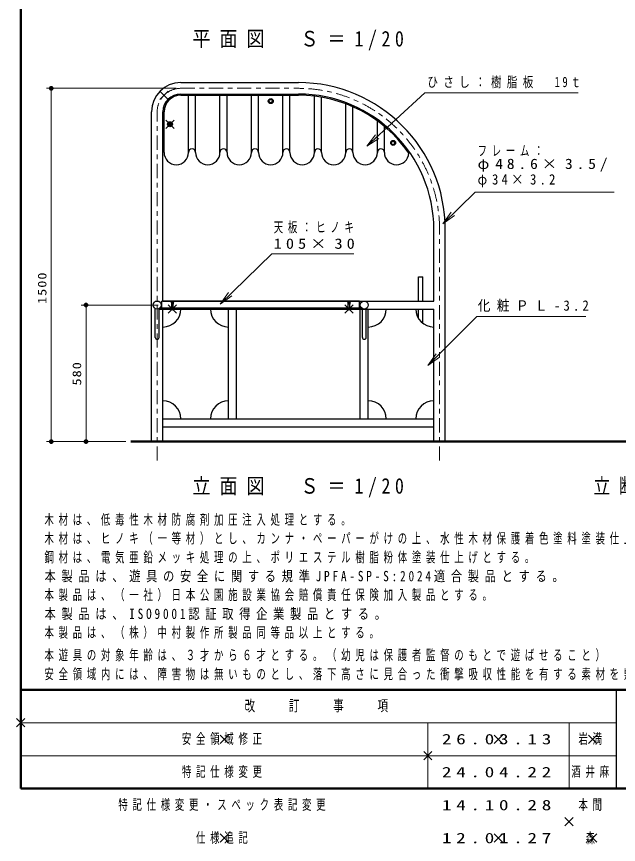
# Model space of a CAD drawing. Units: millimetres at full size, sheet at 1:20. Extents: x -7318 to 0, y -237 to 5140.
# Drawn here: x -7318 to -4760, y -237 to 3278 of the extents above; entities that cross this region are included whole.
import ezdxf
from ezdxf.enums import TextEntityAlignment as Align

# ---------------------------------------------------------------- set-up
doc = ezdxf.new("R2010")
doc.units = ezdxf.units.MM
doc.header["$LTSCALE"] = 20
doc.linetypes.add('USER2', pattern=[6, 3, -1, 1, -1])
doc.layers.add('layer1', color=7, linetype='Continuous', lineweight=25)
doc.styles.add('ＭＳ ゴシック', font='')
doc.styles.get('ＭＳ ゴシック').set_extended_font_data('MS Gothic')

# ---------------------------------------------------------------- blocks, each defined once
blk = doc.blocks.new('x')
at = {"color": 0, "linetype": 'Continuous', "lineweight": -2}
for p, q in [((-0.884, -0.884), (0.884, 0.884)), ((0.884, -0.884), (-0.884, 0.884))]:
    blk.add_line(p, q, dxfattribs=at)
blk = doc.blocks.new('open_arrow')
at = {"color": 0, "linetype": 'Continuous', "lineweight": -2}
blk.add_lwpolyline([(7.5, 1.25), (0, 0), (7.5, -1.25)], dxfattribs=at)
blk = doc.blocks.new('filled_dot')
at = {"color": 0, "linetype": 'Continuous', "lineweight": -2, "const_width": 1.25}
blk.add_lwpolyline([(-0.625, 0, 1), (0.625, 0, 1)], format="xyb", close=True, dxfattribs=at)

msp = doc.modelspace()

# ---------------------------------------------------------------- linework, layer by layer
at = {"layer": 'layer1', "lineweight": 50}
for p, q in [((-7300, 5140), (-7300, 0)), ((-7300, 420), (0, 420)), ((-7300, 0), (0, 0))]:
    msp.add_line(p, q, dxfattribs=at)
at = {"layer": 'layer1', "color": 70}
for p, q in [((-6620.09, 2997.78), (-6120.09, 2997.78)), ((-6620.09, 2949.18), (-6120.09, 2949.18)), ((-6744.39, 1473.48), (-6744.39, 2873.48)), ((-6695.79, 2069.68), (-6695.79, 2873.48)), ((-5495.79, 1473.48), (-5495.79, 2373.48)), ((-6695.79, 2070.48), (-5544.39, 2070.48)), ((-6728.09, 1915.82), (-6728.09, 2038.48)), ((-6712.09, 1915.82), (-6712.09, 2038.48)), ((-6695.79, 1473.48), (-6695.79, 2036.48)), ((-6417.09, 1570.48), (-6417.09, 2036.48)), ((-6383.09, 1570.48), (-6383.09, 2036.48)), ((-5857.09, 1570.48), (-5857.09, 2036.48)), ((-5848.09, 1915.82), (-5848.09, 2038.48)), ((-5832.09, 1915.82), (-5832.09, 2038.48)), ((-5823.09, 1570.48), (-5823.09, 2036.48)), ((-5544.39, 1473.48), (-5544.39, 2036.48)), ((-6695.79, 1570.48), (-5544.39, 1570.48)), ((-6695.79, 1536.48), (-5544.39, 1536.48))]:
    msp.add_line(p, q, dxfattribs=at)
at = {"layer": 'layer1', "lineweight": 13}
for p, q in [((-6640.09, 2973.48), (-7190.09, 2973.48)), ((-7170.09, 1473.48), (-7170.09, 2973.48)), ((-6715.79, 2053.48), (-7042.51, 2053.48)), ((-7022.51, 1473.48), (-7022.51, 2053.48)), ((-6661.59, 2071.68), (-6663.59, 2071.18)), ((-6663.59, 2071.18), (-6663.59, 2069.68)), ((-6663.59, 2071.18), (-6646.59, 2071.18)), ((-6663.59, 2069.68), (-6646.59, 2069.68)), ((-6661.59, 2071.68), (-6648.59, 2071.68)), ((-6661.46, 2069.18), (-6661.46, 2067.18)), ((-6661.46, 2067.18), (-6659.96, 2065.68)), ((-6659.96, 2065.68), (-6659.89, 2065.68)), ((-6659.59, 2065.38), (-6659.59, 2058.18)), ((-6659.09, 2057.68), (-6659.59, 2058.18)), ((-6659.09, 2057.68), (-6651.09, 2057.68)), ((-6658.09, 2066.68), (-6655.09, 2068.42)), ((-6658.09, 2066.68), (-6658.09, 2057.68)), ((-6657.59, 2066.97), (-6657.59, 2057.68)), ((-6655.09, 2068.42), (-6652.09, 2066.68)), ((-6652.59, 2066.97), (-6652.59, 2057.68)), ((-6652.09, 2066.68), (-6652.09, 2057.68)), ((-6651.09, 2057.68), (-6650.59, 2058.18)), ((-6650.89, 2062.68), (-6650.59, 2062.74)), ((-6650.89, 2062.68), (-6650.89, 2059.68)), ((-6650.89, 2059.68), (-6650.59, 2059.63)), ((-6650.59, 2065.38), (-6650.59, 2062.74)), ((-6650.59, 2059.63), (-6650.59, 2058.18)), ((-6650.29, 2065.68), (-6650.23, 2065.68)), ((-6648.73, 2067.18), (-6650.23, 2065.68)), ((-6648.73, 2069.18), (-6648.73, 2067.18)), ((-6648.59, 2071.68), (-6646.59, 2071.18)), ((-6646.59, 2071.18), (-6646.59, 2069.68)), ((-5911.59, 2071.68), (-5913.59, 2071.18)), ((-5913.59, 2071.18), (-5913.59, 2069.68)), ((-5896.59, 2071.18), (-5913.59, 2071.18)), ((-5896.59, 2069.68), (-5913.59, 2069.68)), ((-5898.59, 2071.68), (-5911.59, 2071.68)), ((-5911.46, 2069.18), (-5911.46, 2067.18)), ((-5911.46, 2067.18), (-5909.96, 2065.68)), ((-5909.89, 2065.68), (-5909.96, 2065.68)), ((-5909.59, 2065.38), (-5909.59, 2062.74)), ((-5909.29, 2062.68), (-5909.59, 2062.74)), ((-5909.29, 2059.68), (-5909.59, 2059.63)), ((-5909.59, 2059.63), (-5909.59, 2058.18)), ((-5909.09, 2057.68), (-5909.59, 2058.18)), ((-5909.29, 2062.68), (-5909.29, 2059.68)), ((-5901.09, 2057.68), (-5909.09, 2057.68)), ((-5905.09, 2068.42), (-5908.09, 2066.68)), ((-5908.09, 2066.68), (-5908.09, 2057.68)), ((-5907.59, 2066.97), (-5907.59, 2057.68)), ((-5902.09, 2066.68), (-5905.09, 2068.42)), ((-5902.59, 2066.97), (-5902.59, 2057.68)), ((-5902.09, 2066.68), (-5902.09, 2057.68)), ((-5901.09, 2057.68), (-5900.59, 2058.18)), ((-5900.59, 2065.38), (-5900.59, 2058.18)), ((-5900.23, 2065.68), (-5900.29, 2065.68)), ((-5898.73, 2067.18), (-5900.23, 2065.68)), ((-5898.73, 2069.18), (-5898.73, 2067.18)), ((-5898.59, 2071.68), (-5896.59, 2071.18)), ((-5896.59, 2071.18), (-5896.59, 2069.68)), ((-6853.79, 1473.48), (-7190.09, 1473.48)), ((-6890.09, 1473.48), (-7042.51, 1473.48)), ((-7300, 280), (-4770, 280)), ((-5570, 280), (-5570, 0)), ((-4970, 280), (-4970, 0)), ((-7300, 140), (-4770, 140))]:
    msp.add_line(p, q, dxfattribs=at)
at = {"layer": 'layer1', "linetype": 'USER2', "lineweight": 13}
for p, q in [((-6620.09, 2973.48), (-6120.09, 2973.48)), ((-6720.09, 1392.6), (-6720.09, 2873.48)), ((-5520.09, 1392.6), (-5520.09, 2373.48))]:
    msp.add_line(p, q, dxfattribs=at)
at = {"layer": 'layer1', "color": 160}
for p, q in [((-6620.09, 2944.18), (-6120.09, 2944.18)), ((-6587.04, 2701.06), (-6587.04, 2944.18)), ((-6557.04, 2701.06), (-6557.04, 2944.18)), ((-6453.29, 2701.06), (-6453.29, 2944.18)), ((-6423.29, 2701.06), (-6423.29, 2944.18)), ((-6319.54, 2701.06), (-6319.54, 2944.18)), ((-6289.54, 2701.06), (-6289.54, 2944.18)), ((-6185.79, 2701.06), (-6185.79, 2944.18)), ((-6155.79, 2701.06), (-6155.79, 2944.18)), ((-6052.04, 2701.06), (-6052.04, 2940.11)), ((-6022.04, 2701.06), (-6022.04, 2935.7)), ((-5918.29, 2701.06), (-5918.29, 2907.32)), ((-5888.29, 2701.06), (-5888.29, 2894.99)), ((-6690.79, 2701.06), (-6690.79, 2873.48)), ((-5784.54, 2701.06), (-5784.54, 2835.12)), ((-5754.54, 2701.06), (-5754.54, 2811.74))]:
    msp.add_line(p, q, dxfattribs=at)
at = {"layer": 'layer1', "color": 3}
for p, q in [((-5544.39, 2070.48), (-5544.39, 2373.48)), ((-6710.17, 2036.48), (-6710.17, 2039.68)), ((-5850.02, 2036.48), (-5850.02, 2039.68)), ((-6710.17, 2036.48), (-5544.39, 2036.48))]:
    msp.add_line(p, q, dxfattribs=at)
at = {"layer": 'layer1', "color": 140}
for p, q in [((-5610.09, 2070.48), (-5610.09, 2173.48)), ((-5610.09, 2173.48), (-5591.09, 2173.48)), ((-5591.09, 2070.48), (-5591.09, 2173.48)), ((-5610.09, 1997.3), (-5610.09, 2036.48)), ((-5591.09, 1975.89), (-5591.09, 2036.48))]:
    msp.add_line(p, q, dxfattribs=at)
at = {"layer": 'layer1', "color": 40}
for p, q in [((-5850.02, 2039.68), (-6710.17, 2039.68)), ((-6700.09, 2039.68), (-6700.09, 2069.68)), ((-5860.09, 2069.68), (-6700.09, 2069.68)), ((-5860.09, 2039.68), (-5860.09, 2069.68))]:
    msp.add_line(p, q, dxfattribs=at)
at = {"layer": 'layer1'}
for p, q in [((-6658.09, 2036.48), (-6658.09, 2066.48)), ((-6652.09, 2066.48), (-6658.09, 2066.48)), ((-6652.09, 2036.48), (-6652.09, 2066.48)), ((-6640.17, 2036.48), (-6640.17, 2039.68)), ((-5920.02, 2036.48), (-5920.02, 2039.68)), ((-5908.09, 2036.48), (-5908.09, 2066.48)), ((-5908.09, 2066.48), (-5902.09, 2066.48)), ((-5902.09, 2036.48), (-5902.09, 2066.48))]:
    msp.add_line(p, q, dxfattribs=at)
at = {"layer": 'layer1', "color": 32, "lineweight": 50}
msp.add_line((-6831.62, 1473.48), (-3314.39, 1473.48), dxfattribs=at)
at = {"layer": 'layer1', "color": 6}
msp.add_line((-4770, 420), (-4770, 0), dxfattribs=at)
at = {"layer": 'layer1', "lineweight": 13}
for points in [[(-5829.84, 2727.98), (-5583.02, 2953.69), (-4931.74, 2953.69)], [(-5506.69, 2398.26), (-5368.92, 2533.04), (-4778.69, 2533.04)], [(-6452.6, 2056.99), (-6233.56, 2271.37), (-5884.66, 2271.37)], [(-5569.4, 1796.36), (-5361.31, 2004.45), (-4898.11, 2004.45)]]:
    msp.add_lwpolyline(points, dxfattribs=at)
at = {"layer": 'layer1'}
for centre, radius in [((-6237.58, 2919.18), 10.5), ((-6665.79, 2820.98), 10.5), ((-6665.79, 2820.98), 7), ((-5717.35, 2741.7), 10.5)]:
    msp.add_circle(centre, radius, dxfattribs=at)
at = {"layer": 'layer1', "color": 160}
for centre in [(-6237.58, 2919.18), (-6665.79, 2820.98), (-5717.35, 2741.7)]:
    msp.add_circle(centre, 7, dxfattribs=at)
at = {"layer": 'layer1', "color": 70}
for centre in [(-6720.09, 2053.48), (-5840.09, 2053.48)]:
    msp.add_circle(centre, 17, dxfattribs=at)
for centre, radius, start, end in [((-6620.09, 2873.48), 124.3, 90, 180), ((-6120.09, 2373.48), 624.3, 0, 90), ((-6620.09, 2873.48), 75.7, 90, 180), ((-6120.09, 2373.48), 575.7, 0, 90), ((-6695.79, 2036.48), 76.5, 270, 0), ((-6417.09, 2036.48), 76.5, 180, 270), ((-5823.09, 2036.48), 76.5, 270, 0), ((-5544.39, 2036.48), 76.5, 180, 270), ((-6720.09, 1915.82), 8, 180, 0), ((-5840.09, 1915.82), 8, 180, 0), ((-6695.79, 1570.48), 76.5, 0, 90), ((-6417.09, 1570.48), 76.5, 90, 180), ((-5823.09, 1570.48), 76.5, 0, 90), ((-5544.39, 1570.48), 76.5, 90, 180)]:
    msp.add_arc(centre, radius, start, end, dxfattribs=at)
at = {"layer": 'layer1', "linetype": 'USER2', "lineweight": 13}
for centre, radius, start, end in [((-6620.09, 2873.48), 100, 90, 180), ((-6120.09, 2373.48), 600, 0, 90)]:
    msp.add_arc(centre, radius, start, end, dxfattribs=at)
at = {"layer": 'layer1', "color": 160}
for centre, radius, start, end in [((-6620.09, 2873.48), 70.7, 90, 180), ((-6120.09, 2373.48), 570.7, 34.69463, 90), ((-6572.04, 2701.06), 15, 0, 180), ((-6438.29, 2701.06), 15, 0, 180), ((-6304.54, 2701.06), 15, 0, 180), ((-6170.79, 2701.06), 15, 0, 180), ((-6037.04, 2701.06), 15, 0, 180), ((-5903.29, 2701.06), 15, 0, 180), ((-5769.54, 2701.06), 15, 0, 180), ((-6638.92, 2701.06), 51.88, 180, 0), ((-6505.17, 2701.06), 51.88, 180, 0), ((-6371.42, 2701.06), 51.88, 180, 0), ((-6237.67, 2701.06), 51.88, 180, 0), ((-6103.92, 2701.06), 51.88, 180, 0), ((-5970.17, 2701.06), 51.88, 180, 0), ((-5836.42, 2701.06), 51.88, 180, 0), ((-5702.67, 2701.06), 51.88, 180, 356.98205)]:
    msp.add_arc(centre, radius, start, end, dxfattribs=at)
at = {"layer": 'layer1', "lineweight": 13}
for centre, radius, start, end in [((-6661.96, 2069.18), 0.5, 0, 90), ((-6659.89, 2065.38), 0.3, 0, 90), ((-6650.29, 2065.38), 0.3, 90, 180), ((-6648.23, 2069.18), 0.5, 90, 180), ((-5911.96, 2069.18), 0.5, 0, 90), ((-5909.89, 2065.38), 0.3, 0, 90), ((-5900.29, 2065.38), 0.3, 90, 180), ((-5898.23, 2069.18), 0.5, 90, 180)]:
    msp.add_arc(centre, radius, start, end, dxfattribs=at)
at = {"layer": 'layer1'}
for centre in [(-6655.09, 2041.26), (-5905.09, 2041.26)]:
    msp.add_arc(centre, 8.47, 214.2807, 325.7193, dxfattribs=at)

# ---------------------------------------------------------------- block references
at = {"layer": 'layer1', "lineweight": 13, "xscale": 8, "yscale": 8}
for name, p, rotation in [('filled_dot', (-7170.09, 2973.48), 270), ('open_arrow', (-5829.84, 2727.98), 42.4), ('open_arrow', (-5506.69, 2398.26), 44.4), ('open_arrow', (-6452.6, 2056.99), 44.4), ('filled_dot', (-7022.51, 2053.48), 270), ('open_arrow', (-5569.4, 1796.36), 45), ('filled_dot', (-7170.09, 1473.48), 90), ('filled_dot', (-7022.51, 1473.48), 90)]:
    msp.add_blockref(name, p, dxfattribs=dict(at, rotation=rotation))
at = {"layer": 'layer1', "color": 160, "xscale": 20, "yscale": 20}
msp.add_blockref('x', (-6690.79, 2944.18), dxfattribs=at)
at = {"layer": 'layer1', "xscale": 20, "yscale": 20}
for p in [(-6665.79, 2820.98), (-6655.09, 2036.48), (-5905.09, 2036.48), (-7300, 280), (-6435, 210), (-5270, 210), (-4870, 210), (-5570, 140), (-4970, -140), (-6435, -210), (-5270, -210), (-4870, -210)]:
    msp.add_blockref('x', p, dxfattribs=at)

# ---------------------------------------------------------------- texts
at = {"layer": 'layer1', "style": 'ＭＳ ゴシック', "width": 0.65}
msp.add_text('森', height=43.99, dxfattribs=at).set_placement((-4900, -210), align=Align.MIDDLE_LEFT)
at = {"layer": 'layer1', "style": 'ＭＳ ゴシック'}
for s, insert, char_height, attachment_point in [('\\T1.5;\\W0.85;平面図\u3000Ｓ＝1/20', (-6570.09, 3176.18), 65.98, 4), ('\\T1.5;\\W0.75;ひさし：樹脂板\u300019ｔ', (-5571.74, 2973.69), 43.99, 7), ('\\T1.5;\\W0.65;フレーム：', (-5358.69, 2685.04), 43.99, 7), ('\\T1.5;\\W1.1;φ48.6×3.5/', (-5358.69, 2619.04), 43.99, 7), ('\\T1.5;\\W0.9;φ34×3.2\u3000\u3000\u3000', (-5358.69, 2553.04), 43.99, 7), ('\\T1.5;\\W0.65;天板：ヒノキ', (-6224.66, 2357.37), 43.99, 7), ('\\T1.5;\\W1.15;105×30', (-6224.66, 2291.37), 43.99, 7), ('\\T1.5;\\W0.9;化粧ＰＬ-3.2', (-5358.11, 2024.45), 43.99, 7), ('\\T1.5;\\W0.85;立面図\u3000Ｓ＝1/20', (-6570.09, 1277.49), 65.98, 4), ('\\T1.5;\\W0.8;立断面図\u3000Ｓ＝1/20', (-4866.48, 1277.49), 65.98, 4), ('\\T1.5;\\W0.65;木材は、低毒性木材防腐剤加圧注入処理とする。', (-7199.12, 1115.56), 43.99, 7), ('\\T1.5;\\W0.65;木材は、ヒノキ（一等材）とし、カンナ・ペーパーがけの上、水性木材保護着色塗料塗装仕上げとする。', (-7199.12, 1035.56), 43.99, 7), ('\\T1.5;\\W0.65;鋼材は、電気亜鉛メッキ処理の上、ポリエステル樹脂粉体塗装仕上げとする。', (-7199.12, 955.56), 43.99, 7), ('\\T1.5;\\W0.8;本製品は、遊具の安全に関する規準JPFA-SP-S:2024適合製品とする。', (-7199.12, 875.56), 43.99, 7), ('\\T1.5;\\W0.65;本製品は、（一社）日本公園施設業協会賠償責任保険加入製品とする。', (-7199.12, 795.56), 43.99, 7), ('\\T1.5;\\W0.8;本製品は、ISO9001認証取得企業製品とする。', (-7199.12, 715.56), 43.99, 7), ('\\T1.5;\\W0.65;本製品は、（株）中村製作所製品同等品以上とする。', (-7199.12, 635.56), 43.99, 7), ('\\T1.5;\\W0.65;本遊具の対象年齢は、３才から６才とする。（幼児は保護者監督のもとで遊ばせること）', (-7199.12, 540), 43.99, 7), ('\\T1.5;\\W0.65;安全領域内には、障害物は無いものとし、落下高さに見合った衝撃吸収性能を有する素材を敷設すること。', (-7199.12, 460), 43.99, 7), ('\\T1.5;\\W0.65;安全領域修正', (-6615, 210), 43.99, 4), ('\\T1.5;\\W1.35;26.03.13', (-5510, 210), 43.99, 4), ('\\T1.5;\\W0.65;岩満', (-4930, 210), 43.99, 4), ('\\T1.5;\\W0.65;特記仕様変更', (-6615, 70), 43.99, 4), ('\\T1.5;\\W1.35;24.04.22', (-5510, 70), 43.99, 4), ('\\T1.5;\\W0.65;酒井麻', (-4960, 70), 43.99, 4), ('\\T1.5;\\W0.65;特記仕様変更・スペック表記変更', (-6885, -70), 43.99, 4), ('\\T1.5;\\W1.35;14.10.28', (-5510, -70), 43.99, 4), ('\\T1.5;\\W0.65;本間', (-4930, -70), 43.99, 4), ('\\T1.5;\\W0.65;仕様追記', (-6555, -210), 43.99, 4), ('\\T1.5;\\W1.35;12.01.27', (-5510, -210), 43.99, 4)]:
    msp.add_mtext(s, dxfattribs=dict(at, insert=insert, char_height=char_height, attachment_point=attachment_point))
at = {"layer": 'layer1', "char_height": 36.66, "attachment_point": 8, "rotation": 90, "style": 'ＭＳ ゴシック'}
for s, insert in [('\\T1.15;\\W1.2;1500', (-7190.09, 2126.92)), ('\\T1.15;\\W1.2;580', (-7042.51, 1763.48))]:
    msp.add_mtext(s, dxfattribs=dict(at, insert=insert))
at = {"layer": 'layer1', "color": 4, "insert": (-6035, 350), "char_height": 46.92, "attachment_point": 5, "style": 'ＭＳ ゴシック'}
msp.add_mtext('\\T1.4;\\W0.7;改\u3000\u3000訂\u3000\u3000事\u3000\u3000項', dxfattribs=at)

doc.saveas('drawing.dxf')
